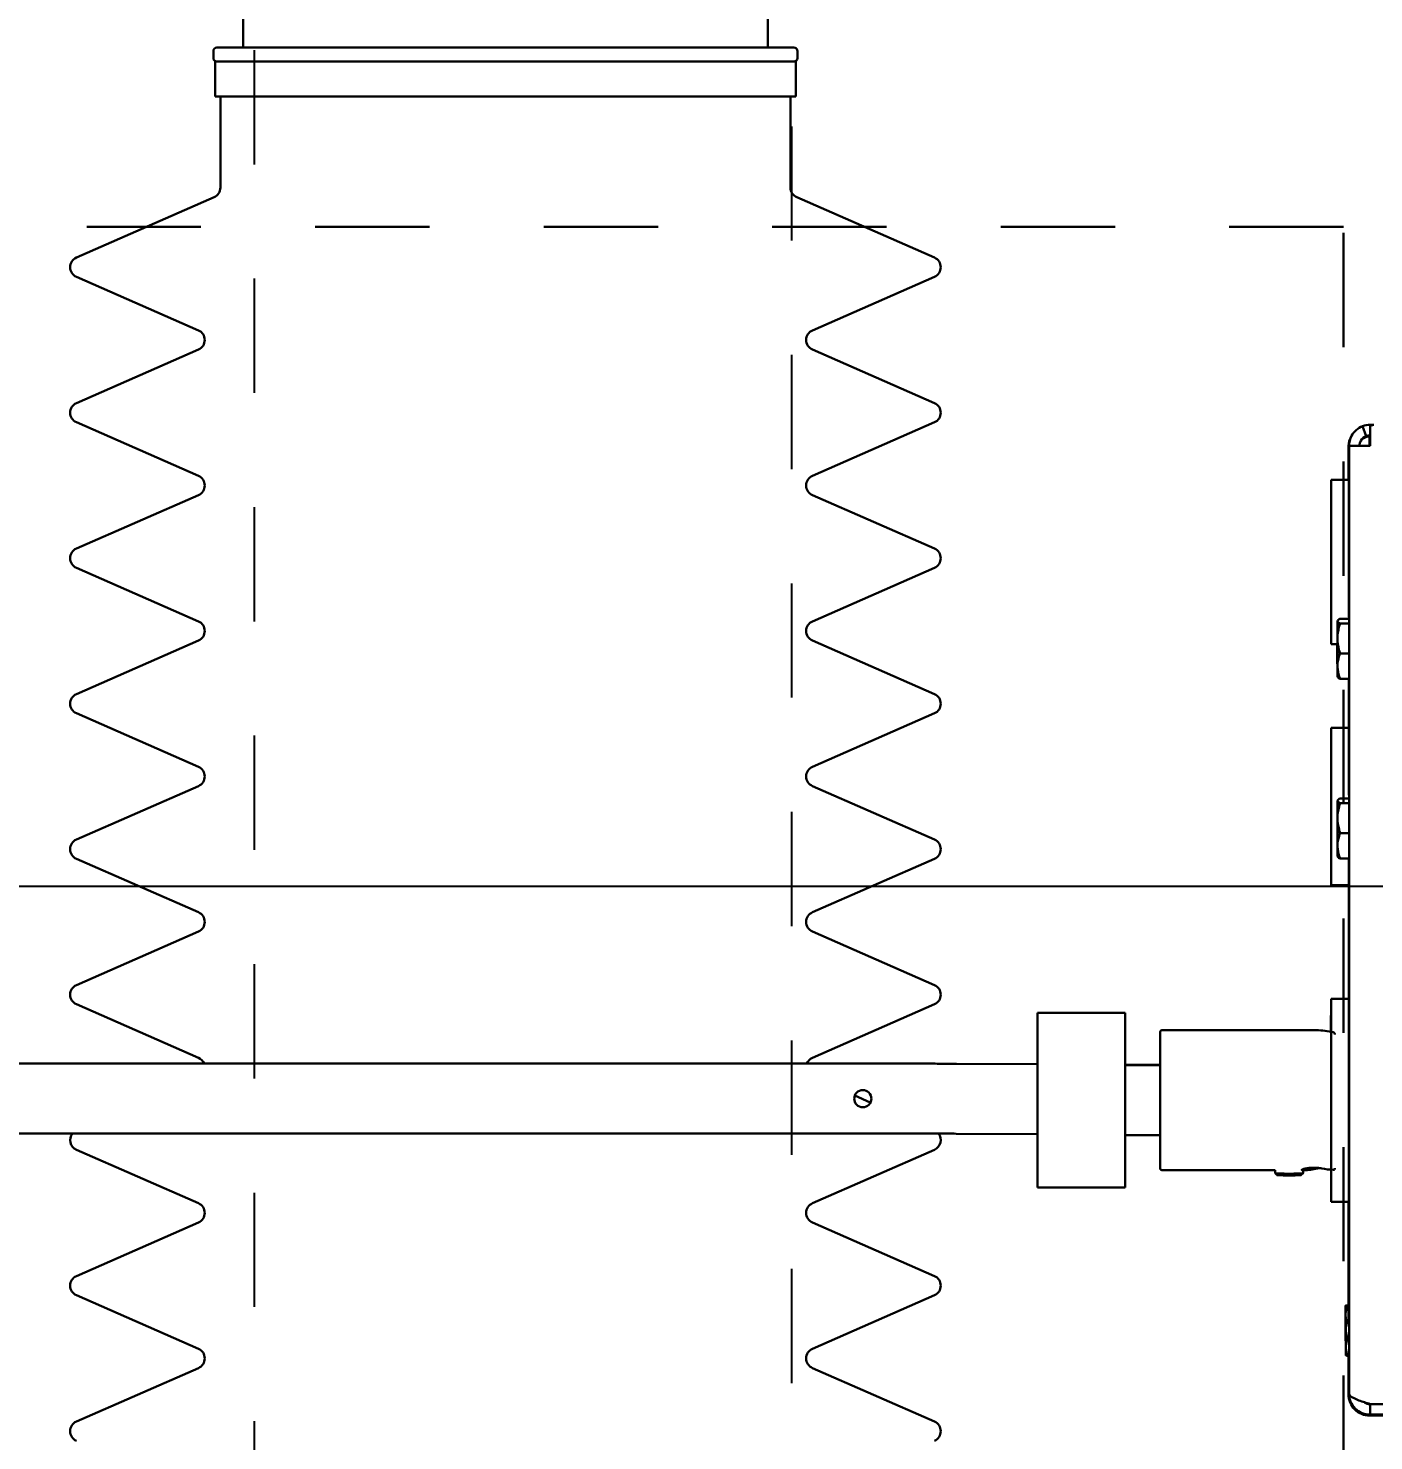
# Model space of a CAD drawing. Header units: millimetres. Extents: x 13935 to 21534, y -198 to 9202.
# Drawn here: x 18037.9 to 18422.6, y 2105.1 to 2509 of the extents above; entities that cross this region are included whole.
import ezdxf

# ---------------------------------------------------------------- set-up
doc = ezdxf.new("R2010")
doc.units = ezdxf.units.MM
doc.header["$LTSCALE"] = 326.7
doc.header["$PDMODE"] = 3
doc.header["$PDSIZE"] = 8
doc.linetypes.add('DOT', pattern=[0.2, 0.1, -0.1])
doc.layers.get('0').update_dxf_attribs({"linetype": 'CONTINUOUS'})
doc.layers.get('Defpoints').update_dxf_attribs({"linetype": 'CONTINUOUS'})
doc.styles.get("Standard").update_dxf_attribs({"font": 'calibri.ttf'})
doc.dimstyles.new('DIMSTYLE_1', dxfattribs={"dimtxt": 40, "dimasz": 35, "dimexe": 0.08, "dimexo": 1, "dimgap": 1, "dimtad": 1, "dimdsep": 46, "dimtxsty": 'Standard', "dimblk": '_FILLED', "dimblk1": '_FILLED', "dimblk2": '_FILLED', "dimcen": 0.09, "dimazin": 2, "dimtp": 0.01, "dimtm": 0.01, "dimtfac": 1, "dimtofl": 0, "dimtmove": 0, "dimatfit": 3, "dimldrblk": '_FILLED', "dimfxl": 1, "dimtolj": 1, "dimarcsym": 0})

# ---------------------------------------------------------------- blocks, each defined once
blk = doc.blocks.new('_FILLED')
at = {"color": 0, "linetype": 'ByBlock'}
blk.add_solid([(0, 0), (-1, 0.214), (-1, -0.214)], dxfattribs=at)
blk = doc.blocks.new('*D129')
at = {"color": 0, "linetype": 'Continuous', "lineweight": -2}
for p, q in [((17522.82, 2192.91), (17522.82, 2070.8)), ((18500.44, 2070.88), (17557.82, 2070.88)), ((18535.44, 1353.48), (18535.44, 2070.96))]:
    blk.add_line(p, q, dxfattribs=at)
at = {"layer": 'Defpoints', "color": 0}
for p in [(17522.82, 2193.91), (17522.82, 2070.88), (18535.44, 1352.48)]:
    blk.add_point(p, dxfattribs=at)
at = {"color": 0, "linetype": 'ByBlock', "lineweight": -2, "xscale": 35, "yscale": 35, "zscale": 35, "rotation": 180}
blk.add_blockref('_FILLED', (17522.82, 2070.88), dxfattribs=at)
at = {"color": 0, "linetype": 'ByBlock', "lineweight": -2, "xscale": 35, "yscale": 35, "zscale": 35}
blk.add_blockref('_FILLED', (18535.44, 2070.88), dxfattribs=at)
at = {"color": 0, "lineweight": 30, "insert": (17857.49, 2125.21), "char_height": 40, "attachment_point": 2, "line_spacing_factor": 0.9}
blk.add_mtext('\\A1;\\A1;1010', dxfattribs=at)

msp = doc.modelspace()

# ---------------------------------------------------------------- linework, layer by layer
at = {"linetype": 'DOT'}
for p, q in [((18102.55418, 2568.07711), (18102.55418, 2017.44981)), ((18256.13307, 2546.26516), (18256.13307, 2012.74454))]:
    msp.add_line(p, q, dxfattribs=at)
at = {"color": 0, "linetype": 'Continuous', "lineweight": 30}
for p, q in [((18099.37526, 2516.20253), (18099.37526, 2503.44981)), ((18249.37511, 2516.34794), (18249.37511, 2503.44981)), ((18090.87526, 2502.44981), (18090.87526, 2500.44981)), ((18256.87526, 2503.44981), (18091.87526, 2503.44981)), ((18257.87526, 2502.44981), (18257.87526, 2500.44981)), ((18091.37526, 2489.44981), (18091.37526, 2499.44981)), ((18257.37526, 2499.44981), (18091.37526, 2499.44981)), ((18257.37526, 2489.44981), (18257.37526, 2499.44981)), ((18091.37526, 2489.44981), (18257.37526, 2489.44981)), ((18092.87526, 2489.44981), (18092.87526, 2463.4102)), ((18255.87526, 2489.44981), (18255.87526, 2463.4102)), ((18091.07984, 2460.66266), (18051.6992, 2443.39735)), ((18257.67068, 2460.66266), (18297.05132, 2443.39735)), ((18086.60836, 2422.59735), (18051.6992, 2437.90227)), ((18262.14216, 2422.59735), (18297.05132, 2437.90227)), ((18086.60836, 2417.10227), (18051.6992, 2401.79735)), ((18262.14216, 2417.10227), (18297.05132, 2401.79735)), ((18086.60836, 2380.99735), (18051.6992, 2396.30227)), ((18262.14216, 2380.99735), (18297.05132, 2396.30227)), ((18419.46431, 2395.18619), (18420.52497, 2392.37995)), ((18422.64628, 2395.57062), (18421.58479, 2395.57216)), ((18421.58479, 2395.57216), (18421.58479, 2395.18927)), ((18421.5873, 2395.18927), (18421.59036, 2389.58243)), ((18421.43659, 2392.30184), (18421.43523, 2390.19368)), ((18421.58978, 2392.30206), (18421.43832, 2392.30184)), ((18415.43749, 2389.3003), (18415.4375, 2379.89206)), ((18415.58594, 2118.574), (18415.58563, 2389.57371)), ((18421.43523, 2390.19368), (18421.43516, 2389.58245)), ((18415.54471, 2344.49813), (18415.51319, 2384.43996)), ((18415.52758, 2379.89206), (18410.43056, 2379.89206)), ((18410.43056, 2379.89206), (18410.44899, 2357.10038)), ((18086.60836, 2375.50227), (18051.6992, 2360.19735)), ((18262.14216, 2375.50227), (18297.05132, 2360.19735)), ((18086.60836, 2339.39735), (18051.6992, 2354.70227)), ((18262.14216, 2339.39735), (18297.05132, 2354.70227)), ((18410.44907, 2355.68373), (18410.43056, 2332.89206)), ((18410.44899, 2357.10038), (18410.44907, 2355.68373)), ((18415.54471, 2340.63086), (18415.54471, 2344.49813)), ((18412.27578, 2336.47184), (18412.27838, 2338.96044)), ((18412.27838, 2338.96044), (18412.28073, 2339.53973)), ((18412.28073, 2339.53973), (18412.28162, 2339.46067)), ((18412.28162, 2339.46067), (18412.28659, 2334.52857)), ((18412.99255, 2340.10843), (18415.56412, 2340.10843)), ((18412.99976, 2338.81292), (18415.58569, 2338.81292)), ((18412.27489, 2328.5509), (18412.27578, 2336.47184)), ((18412.28659, 2334.52857), (18412.2857, 2326.60764)), ((18086.60836, 2333.90227), (18051.6992, 2318.59735)), ((18262.14216, 2333.90227), (18297.05132, 2318.59735)), ((18412.27454, 2332.89206), (18410.43056, 2332.89206)), ((18412.1784, 2327.42261), (18412.17331, 2332.89206)), ((18412.18425, 2330.41145), (18412.18164, 2327.92285)), ((18412.18529, 2332.89206), (18412.18425, 2330.41145)), ((18412.18164, 2327.92285), (18412.17928, 2327.34356)), ((18412.17928, 2327.34356), (18412.22449, 2327.26526)), ((18412.27986, 2323.6188), (18412.27489, 2328.5509)), ((18412.2857, 2326.60764), (18412.28309, 2324.11903)), ((18413.00248, 2330.24423), (18415.5857, 2330.24423)), ((18412.28309, 2324.11903), (18412.28073, 2323.53975)), ((18412.28073, 2323.53974), (18412.32594, 2323.46145)), ((18412.99799, 2322.97105), (18415.58571, 2322.97105)), ((18415.47775, 2322.97105), (18415.47777, 2308.92386)), ((18415.54477, 2289.65148), (18415.54473, 2322.97105)), ((18086.60836, 2297.79735), (18051.6992, 2313.10227)), ((18262.14216, 2297.79735), (18297.05132, 2313.10227)), ((18410.42889, 2308.92386), (18410.44654, 2287.10204)), ((18415.54475, 2308.92386), (18410.4289, 2308.92386)), ((18086.60836, 2292.30227), (18051.6992, 2276.99735)), ((18262.14216, 2292.30227), (18297.05132, 2276.99735)), ((18410.44654, 2287.10204), (18410.44662, 2285.74568)), ((18412.28573, 2285.07649), (18412.28834, 2287.56509)), ((18412.28834, 2287.56509), (18412.29068, 2288.14438)), ((18412.29068, 2288.14438), (18412.29157, 2288.06533)), ((18412.29157, 2288.06533), (18412.29654, 2283.13323)), ((18413.0025, 2288.71308), (18415.57596, 2288.71308)), ((18413.00971, 2287.41757), (18415.57695, 2287.41757)), ((18410.44662, 2285.74568), (18410.4289, 2263.92386)), ((18412.28484, 2277.15555), (18412.28573, 2285.07649)), ((18412.29654, 2283.13323), (18412.29565, 2275.21229)), ((18413.01243, 2278.84888), (18415.58576, 2278.84888)), ((18412.28981, 2272.22345), (18412.28484, 2277.15555)), ((18412.29565, 2275.21229), (18412.29305, 2272.72369)), ((18086.60836, 2256.19735), (18051.6992, 2271.50227)), ((18262.14216, 2256.19735), (18297.05132, 2271.50227)), ((18412.29305, 2272.72369), (18412.29068, 2272.1444)), ((18412.29068, 2272.1444), (18412.33589, 2272.0661)), ((18413.00794, 2271.5757), (18415.58577, 2271.5757)), ((18415.54486, 2209.49828), (18415.54479, 2271.5757)), ((18415.5448, 2263.92386), (18410.4289, 2263.92386)), ((18415.47782, 2263.92386), (18415.47786, 2231.46203)), ((18086.60836, 2250.70227), (18051.6992, 2235.39735)), ((18262.14216, 2250.70227), (18297.05132, 2235.39735)), ((18086.60836, 2214.59735), (18051.6992, 2229.90227)), ((18262.14216, 2214.59735), (18297.05132, 2229.90227)), ((18410.41008, 2222.00702), (18410.4269, 2231.46203)), ((18415.54484, 2231.46203), (18410.4269, 2231.46203)), ((18410.4269, 2231.46203), (18410.44832, 2212.47516)), ((18326.5497, 2227.47516), (18351.5497, 2227.47516)), ((18326.5497, 2227.47516), (18326.5497, 2177.47516)), ((18351.5497, 2177.47516), (18351.5497, 2227.47516)), ((18361.5497, 2221.97516), (18361.5497, 2182.97519)), ((18406.26322, 2222.47516), (18362.0497, 2222.47516)), ((17523.31887, 2212.93115), (18284.5497, 2212.93115)), ((18303.39366, 2212.90702), (18326.5497, 2212.79098)), ((18351.5497, 2212.6657), (18361.54664, 2212.6156)), ((18351.5497, 2212.47516), (18361.5497, 2212.47516)), ((18410.44832, 2212.47516), (18410.44966, 2203.33613)), ((18415.54426, 2201.93453), (18415.54486, 2209.49828)), ((18274.26421, 2203.7877), (18278.70791, 2201.83949)), ((18410.44966, 2203.33613), (18410.44829, 2192.52515)), ((18415.51339, 2169.44015), (18415.54412, 2201.26959)), ((18415.54412, 2201.26959), (18415.54426, 2201.93453)), ((17523.31887, 2192.93115), (18284.5497, 2192.93115)), ((18303.29344, 2192.90727), (18326.5497, 2192.79073)), ((18351.5497, 2192.47516), (18361.5497, 2192.47516)), ((18410.44815, 2191.97515), (18410.4269, 2173.46203)), ((18410.44829, 2192.52515), (18410.44815, 2191.97515)), ((18086.60836, 2172.99735), (18051.6992, 2188.30227)), ((18262.14216, 2172.99735), (18297.05132, 2188.30227)), ((18394.42606, 2182.47516), (18362.0497, 2182.47516)), ((18394.42604, 2181.59387), (18394.42606, 2182.47516)), ((18394.42604, 2181.59376), (18394.4282, 2181.58955)), ((18394.92791, 2181.09034), (18394.4282, 2181.58955)), ((18401.92413, 2181.09016), (18402.42387, 2181.58934)), ((18402.42387, 2181.58934), (18402.42604, 2181.59366)), ((18402.42604, 2181.59366), (18402.42606, 2182.47516)), ((18402.49345, 2182.47516), (18402.42606, 2182.47516)), ((18326.5497, 2177.47516), (18351.5497, 2177.47516)), ((18415.52684, 2173.46203), (18410.4269, 2173.46203)), ((18415.43774, 2173.46203), (18415.43777, 2143.80789)), ((18415.49589, 2173.46203), (18415.5094, 2169.43283)), ((18415.50945, 2169.43287), (18415.51339, 2169.44015)), ((18086.60836, 2167.50227), (18051.6992, 2152.19735)), ((18262.14216, 2167.50227), (18297.05132, 2152.19735)), ((18086.60836, 2131.39735), (18051.6992, 2146.70227)), ((18262.14216, 2131.39735), (18297.05132, 2146.70227)), ((18414.56672, 2136.35935), (18414.56685, 2141.35665)), ((18414.56685, 2141.35665), (18414.56834, 2143.12568)), ((18414.56834, 2143.12568), (18414.57033, 2143.71307)), ((18414.57033, 2143.71307), (18414.57367, 2141.07219)), ((18414.57367, 2141.07219), (18414.57354, 2136.07488)), ((18415.01464, 2143.80789), (18415.58592, 2143.80789)), ((18415.01918, 2143.61825), (18415.56701, 2143.61825)), ((18415.45669, 2143.43547), (18415.45546, 2143.1909)), ((18415.45794, 2143.18277), (18415.45669, 2143.43547)), ((18415.46055, 2139.58814), (18415.45794, 2143.18277)), ((18414.66332, 2137.13871), (18414.66631, 2137.15661)), ((18414.67389, 2137.13745), (18414.67714, 2137.1553)), ((18414.67699, 2132.13956), (18414.67712, 2137.13686)), ((18414.67712, 2137.13686), (18414.67861, 2138.90588)), ((18414.67861, 2138.90588), (18414.6806, 2139.49328)), ((18414.6806, 2139.49328), (18414.68395, 2136.85239)), ((18414.68395, 2136.85239), (18414.68382, 2131.85509)), ((18415.12491, 2139.5881), (18415.5709, 2139.5881)), ((18415.12945, 2139.39846), (18415.57092, 2139.39846)), ((18414.57206, 2134.30586), (18414.57007, 2133.71847)), ((18414.57354, 2136.07488), (18414.57206, 2134.30586)), ((18415.1316, 2134.30633), (18415.56921, 2134.30633)), ((18414.68233, 2130.08607), (18414.68034, 2129.49867)), ((18414.68382, 2131.85509), (18414.68233, 2130.08607)), ((18415.1292, 2129.40385), (18415.58593, 2129.40385)), ((18415.43779, 2129.40385), (18415.4378, 2118.30059)), ((18086.60836, 2125.90227), (18051.6992, 2110.59735)), ((18262.14216, 2125.90227), (18297.05132, 2110.59735)), ((18529.43541, 2112.29623), (18421.43544, 2112.29623)), ((18421.58831, 2115.57836), (18421.58831, 2112.57836)), ((18421.58831, 2112.57836), (18529.58828, 2112.57836)), ((18529.59064, 2115.58272), (18421.59067, 2115.58272))]:
    msp.add_line(p, q, dxfattribs=at)
at = {"color": 0, "linetype": 'DOT', "lineweight": 30}
for p, q in [((18414.02212, 2452.1701), (17522.60387, 2452.1701)), ((18414.02212, 1960.40025), (18414.02212, 2452.1701))]:
    msp.add_line(p, q, dxfattribs=at)
msp.add_line((18532.60387, 2263.60729), (17522.60387, 2263.60729))
at = {"color": 0, "linetype": 'Continuous', "lineweight": 30}
for centre, radius, start, end in [((18091.87526, 2502.44981), 1, 90, 180), ((18091.87526, 2500.44981), 1, 180, 270), ((18256.87526, 2502.44981), 1, 0, 90), ((18256.87526, 2500.44981), 1, 270, 0), ((18089.87526, 2463.4102), 3, 293.6736643, 0), ((18258.87526, 2463.4102), 3, 180, 246.3263357), ((18052.90378, 2440.64981), 3, 113.6736643, 246.3263357), ((18295.84674, 2440.64981), 3, 293.6736643, 66.3263357), ((18085.40378, 2419.84981), 3, 293.6736643, 66.3263357), ((18263.34674, 2419.84981), 3, 113.6736643, 246.3263357), ((18052.90378, 2399.04981), 3, 113.6736643, 246.3263357), ((18295.84674, 2399.04981), 3, 293.6736643, 66.3263357), ((18422.64193, 2394.07893), 1.49478, 89.8332048, 90.8210169), ((18422.49375, 2389.32041), 2.97849, 107.6844883, 110.7879668), ((18421.38384, 2389.3), 5.94636, 177.1908474, 179.9971347), ((18085.40378, 2378.24981), 3, 293.6736643, 66.3263357), ((18263.34674, 2378.24981), 3, 113.6736643, 246.3263357), ((18052.90378, 2357.44981), 3, 113.6736643, 246.3263357), ((18295.84674, 2357.44981), 3, 293.6736643, 66.3263357), ((18085.40378, 2336.64981), 3, 293.6736643, 66.3263357), ((18263.34674, 2336.64981), 3, 113.6736643, 246.3263357), ((18421.01005, 2330.39772), 8.82581, 172.2519941, 179.9108302), ((18421.0126, 2330.4145), 8.82835, 180.019771, 187.7508898), ((18052.90378, 2315.84981), 3, 113.6736643, 246.3263357), ((18295.84674, 2315.84981), 3, 293.6736643, 66.3263357), ((18085.40378, 2295.04981), 3, 293.6736643, 66.3263357), ((18263.34674, 2295.04981), 3, 113.6736643, 246.3263357), ((18052.90378, 2274.24981), 3, 113.6736643, 246.3263357), ((18295.84674, 2274.24981), 3, 293.6736643, 66.3263357), ((18085.40378, 2253.44981), 3, 293.6736643, 66.3263357), ((18263.34674, 2253.44981), 3, 113.6736643, 246.3263357), ((18052.90378, 2232.64981), 3, 113.6736643, 246.3263357), ((18295.84674, 2232.64981), 3, 293.6736643, 66.3263357), ((18362.0497, 2221.97516), 0.5, 90, 180), ((18411.03605, 2221.26524), 0.51365, 359.9375762, 8.1269252), ((18085.40378, 2211.84981), 3, 21.1736651, 66.3263357), ((18263.34674, 2211.84981), 3, 113.6736643, 158.8263349), ((18052.90378, 2191.04981), 3, 140.6220344, 246.3263357), ((18295.84674, 2191.04981), 3, 293.6736643, 39.1494432), ((18362.0497, 2182.97516), 0.5, 180, 270), ((18402.49169, 2187.76142), 5.28626, 269.202498, 270.0189739), ((18085.40378, 2170.24981), 3, 293.6736643, 66.3263357), ((18263.34674, 2170.24981), 3, 113.6736643, 246.3263357), ((18052.90378, 2149.44981), 3, 113.6736643, 246.3263357), ((18295.84674, 2149.44981), 3, 293.6736643, 66.3263357), ((18085.40378, 2128.64981), 3, 293.6736643, 66.3263357), ((18263.34674, 2128.64981), 3, 113.6736643, 246.3263357), ((18434.23745, 2136.38072), 24.65946, 235.9057513, 236.8077922), ((18052.90378, 2107.84981), 3, 113.6736643, 246.3263357), ((18295.84674, 2107.84981), 3, 293.6736643, 66.3263357)]:
    msp.add_arc(centre, radius, start, end, dxfattribs=at)
for centre, major_axis, ratio, start_param, end_param in [((18406.2997, 2202.47516), (14.15503, -14.15503), 0.998177692, 2.115491105, 2.357106475), ((18402.34115, 2202.47516), (14.15503, 14.15503), 0.998177692, -2.318499295, -2.119732471), ((18413.08879, 2202.47516), (23.83485, 0.12327), 0.839091593, -1.798473068, -1.660790798)]:
    msp.add_ellipse(centre, major_axis=major_axis, ratio=ratio, start_param=start_param, end_param=end_param, dxfattribs=at)
for points in [[(18416.30957, 2392.43062), (18416.97436, 2393.65844), (18418.15824, 2394.69254), (18419.46431, 2395.18619)], [(18421.58479, 2395.57216), (18420.86634, 2395.57268), (18420.13647, 2395.43985), (18419.46429, 2395.18618)], [(18421.5873, 2395.18927), (18421.69469, 2395.27028), (18421.80954, 2395.34265), (18421.93033, 2395.40186)], [(18421.93033, 2395.40186), (18422.1432, 2395.50621), (18422.38346, 2395.57016), (18422.62052, 2395.57356)], [(18416.16142, 2392.15721), (18415.73861, 2391.37632), (18415.48812, 2390.47837), (18415.44463, 2389.59143)], [(18415.58563, 2389.57371), (18415.58563, 2390.55611), (18415.84182, 2391.56672), (18416.30957, 2392.43062)], [(18418.9476, 2391.00217), (18418.71372, 2390.57022), (18418.58563, 2390.06491), (18418.58563, 2389.57371)], [(18420.52497, 2392.37995), (18419.87194, 2392.13313), (18419.28, 2391.61608), (18418.9476, 2391.00217)], [(18418.96951, 2391.00587), (18419.30809, 2391.4958), (18419.81975, 2391.89599), (18420.37682, 2392.10654)], [(18421.43832, 2392.30184), (18421.07855, 2392.30132), (18420.71323, 2392.23408), (18420.37682, 2392.10654)], [(18420.52497, 2392.37995), (18420.86095, 2392.50655), (18421.22576, 2392.57269), (18421.58479, 2392.57216)], [(18412.29097, 2339.53352), (18412.28478, 2339.50984), (18412.28149, 2339.48516), (18412.28162, 2339.46067)], [(18412.32774, 2339.62115), (18412.3119, 2339.59372), (18412.29898, 2339.56417), (18412.29097, 2339.53352)], [(18412.26497, 2327.20593), (18412.25017, 2327.22475), (18412.23645, 2327.24452), (18412.22449, 2327.26526)], [(18412.30092, 2288.13818), (18412.29473, 2288.11449), (18412.29144, 2288.08981), (18412.29157, 2288.06533)], [(18412.33769, 2288.2258), (18412.32185, 2288.19837), (18412.30893, 2288.16882), (18412.30092, 2288.13818)], [(18411.51086, 2221.45623), (18411.52754, 2221.41875), (18411.53869, 2221.37846), (18411.54454, 2221.33785)], [(18414.7463, 2139.52747), (18414.63655, 2140.03382), (18414.57389, 2140.55408), (18414.57367, 2141.07219)], [(18414.57354, 2136.07488), (18414.57372, 2136.43075), (18414.60511, 2136.78763), (18414.66332, 2137.13871)], [(18414.66552, 2134.99151), (18414.60558, 2135.34894), (18414.57337, 2135.71246), (18414.57354, 2136.07488)], [(18421.58831, 2115.57836), (18421.03015, 2115.57784), (18420.45138, 2115.74529), (18419.97987, 2116.044)], [(18421.59067, 2115.58272), (18421.06306, 2115.75065), (18420.53537, 2115.91839), (18420.00949, 2116.09167)]]:
    msp.add_open_spline(points, degree=3, dxfattribs=at)
for points, knots in [([(18418.58675, 2389.58126), (18418.17268, 2389.58091), (18417.58577, 2389.5809), (18416.85472, 2389.57833), (18416.41924, 2389.58044), (18416.07893, 2389.5714), (18415.8161, 2389.58908), (18415.68424, 2389.55482), (18415.59389, 2389.58894), (18415.58563, 2389.57371)], [0, 0, 0, 0, 0.41391471, 0.58630865, 0.731634489, 0.84733991, 0.931533455, 0.982678995, 1, 1, 1, 1]), ([(18421.59036, 2389.58243), (18421.32925, 2389.58243), (18420.32804, 2389.58234), (18419.32684, 2389.58189), (18418.58675, 2389.58126)], [0, 0, 0, 0, 0.260799438, 1, 1, 1, 1]), ([(18412.28162, 2339.46067), (18412.28233, 2339.33375), (18412.44563, 2339.13774), (18412.71568, 2338.95894), (18412.89887, 2338.8618), (18412.99976, 2338.81292)], [0, 0, 0, 0, 0.38235667, 0.662286715, 1, 1, 1, 1]), ([(18412.99976, 2338.81292), (18412.89162, 2338.46508), (18412.49603, 2337.07017), (18412.28624, 2335.61494), (18412.28659, 2334.52857)], [0, 0, 0, 0, 0.251105982, 1, 1, 1, 1]), ([(18412.99255, 2340.10843), (18412.84754, 2340.03779), (18412.60514, 2339.9073), (18412.38564, 2339.72145), (18412.32774, 2339.62115)], [0, 0, 0, 0, 0.582096494, 1, 1, 1, 1]), ([(18412.28659, 2334.52857), (18412.28693, 2333.44212), (18412.49767, 2331.98688), (18412.89412, 2330.59206), (18413.00248, 2330.24423)], [0, 0, 0, 0, 0.748878226, 1, 1, 1, 1]), ([(18412.2857, 2326.60764), (18412.28551, 2326.29986), (18412.35154, 2325.05998), (18412.67781, 2323.84578), (18412.99799, 2322.97105)], [0, 0, 0, 0, 0.248354434, 1, 1, 1, 1]), ([(18413.00248, 2330.24423), (18412.89436, 2329.94983), (18412.50063, 2328.77622), (18412.28627, 2327.53283), (18412.2857, 2326.60764)], [0, 0, 0, 0, 0.25316411, 1, 1, 1, 1]), ([(18412.99799, 2322.97105), (18412.85134, 2323.0421), (18412.60642, 2323.17323), (18412.3843, 2323.36034), (18412.32594, 2323.46145)], [0, 0, 0, 0, 0.582617341, 1, 1, 1, 1]), ([(18412.29157, 2288.06533), (18412.29228, 2287.9384), (18412.45558, 2287.74239), (18412.72563, 2287.56359), (18412.90882, 2287.46645), (18413.00971, 2287.41757)], [0, 0, 0, 0, 0.38235667, 0.662286715, 1, 1, 1, 1]), ([(18413.00971, 2287.41757), (18412.90157, 2287.06973), (18412.50598, 2285.67482), (18412.29619, 2284.21959), (18412.29654, 2283.13323)], [0, 0, 0, 0, 0.251105982, 1, 1, 1, 1]), ([(18413.0025, 2288.71308), (18412.85749, 2288.64244), (18412.61509, 2288.51195), (18412.39559, 2288.3261), (18412.33769, 2288.2258)], [0, 0, 0, 0, 0.582096494, 1, 1, 1, 1]), ([(18412.29654, 2283.13323), (18412.29688, 2282.04678), (18412.50762, 2280.59153), (18412.90407, 2279.19671), (18413.01243, 2278.84888)], [0, 0, 0, 0, 0.748878226, 1, 1, 1, 1]), ([(18413.01243, 2278.84888), (18412.90431, 2278.55448), (18412.51058, 2277.38087), (18412.29622, 2276.13748), (18412.29565, 2275.21229)], [0, 0, 0, 0, 0.25316411, 1, 1, 1, 1]), ([(18412.29565, 2275.21229), (18412.29546, 2274.90451), (18412.36149, 2273.66463), (18412.68776, 2272.45044), (18413.00794, 2271.5757)], [0, 0, 0, 0, 0.248354434, 1, 1, 1, 1]), ([(18413.00794, 2271.5757), (18412.86129, 2271.64675), (18412.61637, 2271.77788), (18412.39425, 2271.96499), (18412.33589, 2272.0661)], [0, 0, 0, 0, 0.582617341, 1, 1, 1, 1]), ([(18411.5497, 2221.24553), (18411.5497, 2221.40215), (18411.42861, 2221.69144), (18411.17612, 2221.86307), (18411.0497, 2221.89421)], [0, 0, 0, 0, 0.546055828, 1, 1, 1, 1]), ([(18284.5497, 2212.93115), (18285.56467, 2212.93115), (18289.39277, 2212.9306), (18293.22087, 2212.92814), (18296.034, 2212.92454)], [0, 0, 0, 0, 0.265137456, 1, 1, 1, 1]), ([(18296.034, 2212.92454), (18296.82198, 2212.92354), (18299.2752, 2212.91966), (18301.72843, 2212.91537), (18303.39366, 2212.90702)], [0, 0, 0, 0, 0.321201196, 1, 1, 1, 1]), ([(18274.0912, 2202.91291), (18274.0912, 2203.54024), (18274.62315, 2204.8471), (18276.54967, 2205.63436), (18278.4762, 2204.84712), (18279.0082, 2203.54028), (18279.0082, 2202.91291)], [0, 0, 0, 0, 0.250019084, 0.500005049, 0.749961907, 1, 1, 1, 1]), ([(18279.0082, 2202.91291), (18279.0082, 2202.28575), (18278.4761, 2200.97904), (18276.54972, 2200.19295), (18274.62333, 2200.97902), (18274.0912, 2202.28571), (18274.0912, 2202.91291)], [0, 0, 0, 0, 0.24999912, 0.500005508, 0.749981351, 1, 1, 1, 1]), ([(18284.5497, 2192.93115), (18285.56268, 2192.93115), (18289.38226, 2192.9306), (18293.20185, 2192.92814), (18296.00845, 2192.92456)], [0, 0, 0, 0, 0.265206756, 1, 1, 1, 1]), ([(18296.00845, 2192.92456), (18296.79264, 2192.92356), (18299.22097, 2192.91972), (18301.64931, 2192.91551), (18303.29344, 2192.90727)], [0, 0, 0, 0, 0.322932938, 1, 1, 1, 1]), ([(18394.4282, 2181.58955), (18394.43613, 2181.58165), (18394.47206, 2181.57432), (18394.53796, 2181.56158), (18394.64271, 2181.55089), (18394.78076, 2181.53919), (18394.95309, 2181.5283), (18395.24495, 2181.51326), (18395.67975, 2181.49727), (18396.27334, 2181.48214), (18396.94632, 2181.47089), (18397.67386, 2181.46393), (18398.17429, 2181.46237), (18398.42919, 2181.46237)], [0, 0, 0, 0, 0.00837498, 0.025568108, 0.051646709, 0.086426919, 0.129603641, 0.180795464, 0.305270674, 0.455292444, 0.625349632, 0.809168256, 1, 1, 1, 1]), ([(18394.92789, 2181.09038), (18394.93477, 2181.08346), (18394.96619, 2181.07705), (18395.02375, 2181.06589), (18395.11536, 2181.05655), (18395.2361, 2181.04631), (18395.38685, 2181.03677), (18395.6422, 2181.02361), (18396.02265, 2181.00962), (18396.54209, 2180.99637), (18397.13104, 2180.98652), (18397.76775, 2180.98043), (18398.20571, 2180.97907), (18398.42878, 2180.97907)], [0, 0, 0, 0, 0.00835209, 0.025521021, 0.051584739, 0.086346612, 0.12951722, 0.180697912, 0.305170399, 0.455204799, 0.625280019, 0.809139477, 1, 1, 1, 1]), ([(18398.42878, 2180.97907), (18398.65159, 2180.97907), (18399.08899, 2180.98043), (18399.72483, 2180.9865), (18400.31287, 2180.99633), (18400.83142, 2181.00956), (18401.21119, 2181.02352), (18401.46607, 2181.03667), (18401.61653, 2181.04618), (18401.73704, 2181.05641), (18401.82847, 2181.06574), (18401.88593, 2181.07688), (18401.91729, 2181.08329), (18401.92416, 2181.0902)], [0, 0, 0, 0, 0.190939993, 0.374832514, 0.544906463, 0.694918377, 0.819359087, 0.870523861, 0.913679894, 0.948429811, 0.974484568, 0.991648573, 1, 1, 1, 1]), ([(18398.42919, 2181.46237), (18398.68379, 2181.46237), (18399.18357, 2181.46392), (18399.91011, 2181.47087), (18400.58205, 2181.4821), (18401.17463, 2181.4972), (18401.60865, 2181.51316), (18401.89996, 2181.52817), (18402.07196, 2181.53906), (18402.20975, 2181.55073), (18402.3143, 2181.56141), (18402.38009, 2181.57412), (18402.41595, 2181.58146), (18402.42387, 2181.58934)], [0, 0, 0, 0, 0.190909999, 0.374760483, 0.544815667, 0.694814525, 0.819258062, 0.870434187, 0.913596738, 0.948365494, 0.97443582, 0.991624817, 1, 1, 1, 1]), ([(18405.55592, 2183.16695), (18405.10565, 2183.16695), (18404.45071, 2183.13317), (18403.62496, 2183.02463), (18403.10043, 2182.92792), (18402.67566, 2182.82604), (18402.34577, 2182.72493), (18402.16308, 2182.6467), (18402.04971, 2182.58079), (18402.04972, 2182.54819)], [0, 0, 0, 0, 0.375147428, 0.544824463, 0.694210383, 0.818083918, 0.912068454, 0.972839035, 1, 1, 1, 1]), ([(18402.04972, 2182.54819), (18402.04973, 2182.51252), (18402.22754, 2182.47746), (18402.32615, 2182.47699), (18402.41811, 2182.47567)], [0, 0, 0, 0, 0.279417942, 1, 1, 1, 1]), ([(18402.49344, 2182.47516), (18402.53526, 2182.47516), (18402.72973, 2182.47711), (18402.9241, 2182.48417), (18403.07665, 2182.49006)], [0, 0, 0, 0, 0.215018845, 1, 1, 1, 1]), ([(18407.80968, 2182.96383), (18407.64433, 2182.99509), (18406.89919, 2183.11678), (18406.14252, 2183.16695), (18405.55592, 2183.16695)], [0, 0, 0, 0, 0.222918022, 1, 1, 1, 1]), ([(18411.0497, 2182.54539), (18411.16439, 2182.5373), (18411.43234, 2182.61433), (18411.5497, 2182.88057), (18411.5497, 2183.01565)], [0, 0, 0, 0, 0.459811421, 1, 1, 1, 1]), ([(18414.57033, 2143.71307), (18414.57002, 2143.72594), (18414.62426, 2143.74664), (18414.70176, 2143.76475), (18414.84635, 2143.78793), (18414.95318, 2143.80088), (18415.01464, 2143.80789)], [0, 0, 0, 0, 0.084074225, 0.284799214, 0.595977037, 1, 1, 1, 1]), ([(18415.01918, 2143.61825), (18414.95736, 2143.62526), (18414.84971, 2143.63834), (18414.7042, 2143.66117), (18414.62531, 2143.68001), (18414.57064, 2143.6999), (18414.57033, 2143.71307)], [0, 0, 0, 0, 0.402703318, 0.713464333, 0.914768842, 1, 1, 1, 1]), ([(18414.57367, 2141.07219), (18414.5734, 2141.71835), (18414.70497, 2142.58475), (18414.95167, 2143.41171), (18415.01918, 2143.61825)], [0, 0, 0, 0, 0.748345676, 1, 1, 1, 1]), ([(18414.6806, 2139.49328), (18414.68029, 2139.50615), (18414.73453, 2139.52685), (18414.81203, 2139.54496), (18414.95662, 2139.56814), (18415.06345, 2139.58109), (18415.12491, 2139.5881)], [0, 0, 0, 0, 0.084074225, 0.284799214, 0.595977037, 1, 1, 1, 1]), ([(18415.12945, 2139.39846), (18415.06763, 2139.40547), (18414.95998, 2139.41855), (18414.81447, 2139.44138), (18414.73558, 2139.46022), (18414.68092, 2139.48011), (18414.6806, 2139.49328)], [0, 0, 0, 0, 0.402703318, 0.713464333, 0.914768842, 1, 1, 1, 1]), ([(18414.68395, 2136.85239), (18414.68367, 2137.49855), (18414.81524, 2138.36496), (18415.06194, 2139.19192), (18415.12945, 2139.39846)], [0, 0, 0, 0, 0.748345676, 1, 1, 1, 1]), ([(18415.1316, 2134.30633), (18415.06391, 2134.51287), (18414.81655, 2135.33976), (18414.68422, 2136.20616), (18414.68395, 2136.85239)], [0, 0, 0, 0, 0.251678006, 1, 1, 1, 1]), ([(18414.57007, 2133.71847), (18414.57033, 2133.70764), (18414.61209, 2133.6888), (18414.64155, 2133.68155), (18414.66562, 2133.6761)], [0, 0, 0, 0, 0.304995921, 1, 1, 1, 1]), ([(18414.68382, 2131.85509), (18414.68412, 2132.47771), (18414.81695, 2133.3131), (18415.06395, 2134.10762), (18415.1316, 2134.30633)], [0, 0, 0, 0, 0.747863017, 1, 1, 1, 1]), ([(18414.68034, 2129.49867), (18414.68066, 2129.4855), (18414.73534, 2129.46563), (18414.81421, 2129.44677), (18414.95973, 2129.42395), (18415.06737, 2129.41087), (18415.1292, 2129.40385)], [0, 0, 0, 0, 0.085265563, 0.286541971, 0.597282687, 1, 1, 1, 1]), ([(18415.1292, 2129.40385), (18415.06174, 2129.60257), (18414.81551, 2130.39718), (18414.68351, 2131.23256), (18414.68382, 2131.85509)], [0, 0, 0, 0, 0.252112614, 1, 1, 1, 1]), ([(18421.43544, 2112.29623), (18419.90479, 2112.29694), (18416.71597, 2113.57929), (18415.43742, 2116.76933), (18415.4378, 2118.30059)], [0, 0, 0, 0, 0.499901063, 1, 1, 1, 1]), ([(18420.00949, 2116.09167), (18418.92582, 2116.44876), (18417.48215, 2116.94618), (18415.97022, 2117.7895), (18415.58652, 2118.3418), (18415.58594, 2118.574)], [0, 0, 0, 0, 0.654990729, 0.8667082, 1, 1, 1, 1]), ([(18415.58594, 2118.574), (18415.58633, 2117.04378), (18416.86796, 2113.85547), (18420.05749, 2112.57766), (18421.58831, 2112.57836)], [0, 0, 0, 0, 0.499900743, 1, 1, 1, 1])]:
    msp.add_open_spline(points, degree=3, knots=knots, dxfattribs=at)

# ---------------------------------------------------------------- dimensions: what is measured, and where the dimension line sits
dim = msp.add_linear_dim(base=(17522.81887, 2070.87835), p1=(18535.43526, 1352.47516), p2=(17522.81887, 2193.91382), angle=180, text='\\A1;1010', dimstyle='DIMSTYLE_1', override={"dimtxsty": 'Standard'}, dxfattribs=at)
dim.commit()
dim.dimension.update_dxf_attribs({"geometry": '*D129', "text_midpoint": (17857.4853, 2070.87835), "dimtype": 160})

doc.saveas('drawing.dxf')
